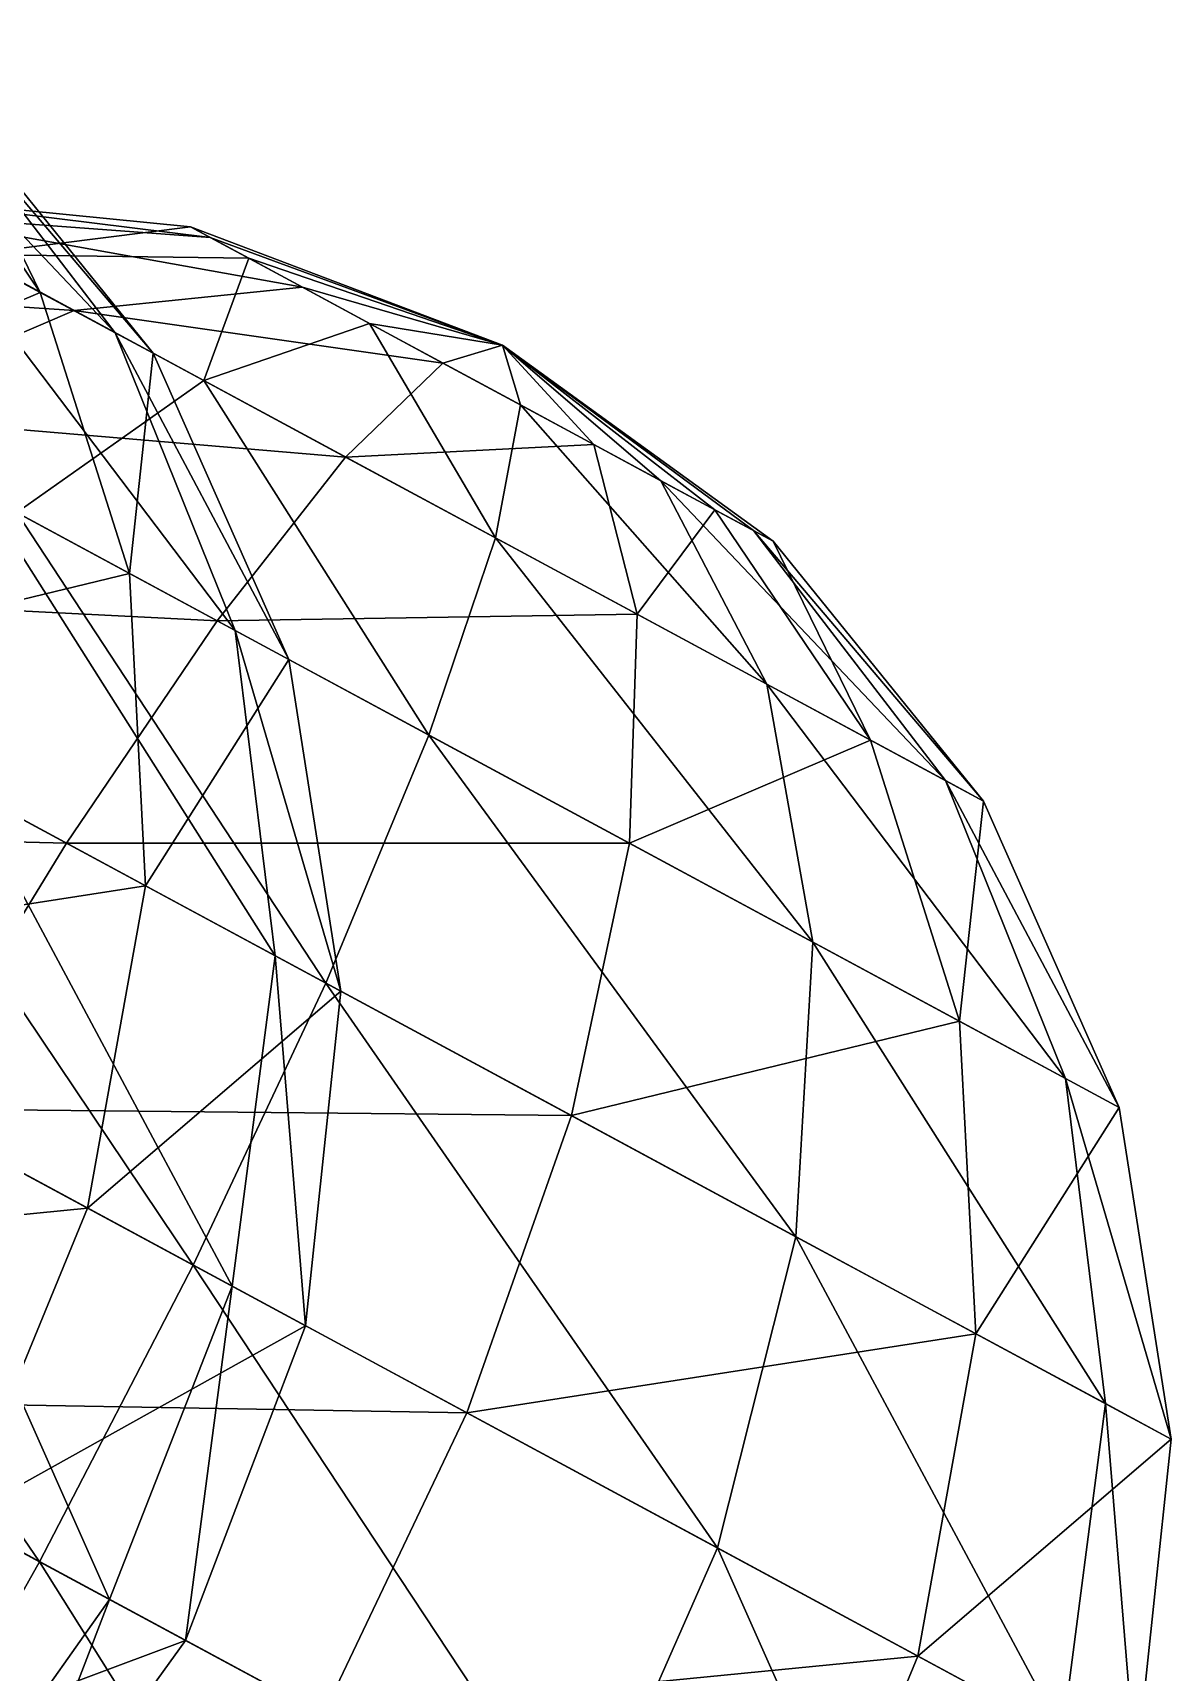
# Model space of a CAD drawing. Header units: metres. Extents: x -386 to 289, y -317 to 299.
# Drawn here: x 141.41 to 167.87, y -45.75 to -7.63 of the extents above; entities that cross this region are included whole.
import ezdxf

# ---------------------------------------------------------------- set-up
doc = ezdxf.new("R2010")
doc.units = ezdxf.units.M

msp = doc.modelspace()

# ---------------------------------------------------------------- linework, layer by layer
for points in [[(136.70891, -7.634634, -350.0429), (139.16875, -12.367336, -344.30844), (143.3215, -14.608044, -350.47467), (143.32161, -14.607944, -350.47458)], [(136.70891, -7.634634, -350.0429), (143.3215, -14.608044, -350.47467), (138.85854, -8.79451, -353.2348), (138.85864, -8.79441, -353.2347)], [(137.95775, -8.308468, -360.9316), (141.5813, -13.669083, -365.34378), (136.15463, -10.741009, -370.06247), (136.15474, -10.740909, -370.06238)], [(139.31564, -9.041151, -357.22034), (141.5813, -13.669083, -365.34378), (137.95775, -8.308468, -360.9316), (137.95786, -8.308368, -360.93152)], [(138.85854, -8.79451, -353.2348), (143.3215, -14.608044, -350.47467), (144.20456, -15.084518, -358.17413), (144.20467, -15.084418, -358.17404)], [(138.85854, -8.79451, -353.2348), (144.20456, -15.084518, -358.17413), (139.31564, -9.041151, -357.22034), (139.31575, -9.041051, -357.22025)], [(139.31564, -9.041151, -357.22034), (144.20456, -15.084518, -358.17413), (141.5813, -13.669083, -365.34378), (141.5814, -13.6689825, -365.3437)], [(141.5813, -13.669083, -365.34378), (135.97662, -16.062256, -375.80582), (136.15463, -10.741009, -370.06247), (136.15474, -10.740909, -370.06238)], [(145.52583, -12.391991, -527.44135), (138.21657, -11.853575, -530.2015), (137.33351, -11.377102, -522.502), (137.33362, -11.377002, -522.5019)], [(145.52583, -12.391991, -527.44135), (137.33351, -11.377102, -522.502), (145.06873, -12.1453495, -523.4558), (145.06883, -12.145249, -523.4557)], [(145.06873, -12.1453495, -523.4558), (137.33351, -11.377102, -522.502), (139.95677, -12.792538, -515.3324), (139.95688, -12.792438, -515.3323)], [(142.36932, -14.094284, -536.36774), (130.89815, -13.32206, -532.57166), (138.21657, -11.853575, -530.2015), (138.21667, -11.853475, -530.20135)], [(147.67546, -13.551867, -530.63324), (142.36932, -14.094284, -536.36774), (138.21657, -11.853575, -530.2015), (138.21667, -11.853475, -530.20135)], [(147.67546, -13.551867, -530.63324), (138.21657, -11.853575, -530.2015), (145.52583, -12.391991, -527.44135), (145.52594, -12.391891, -527.4412)], [(145.06873, -12.1453495, -523.4558), (139.95677, -12.792538, -515.3324), (146.42662, -12.878033, -519.7445), (146.42673, -12.877933, -519.7444)], [(152.32782, -14.900608, -524.4794), (145.52583, -12.391991, -527.44135), (145.06873, -12.1453495, -523.4558), (145.06883, -12.145249, -523.4557)], [(152.32782, -14.900608, -524.4794), (145.06873, -12.1453495, -523.4558), (146.42662, -12.878033, -519.7445), (146.42673, -12.877933, -519.7444)], [(139.16875, -12.367336, -344.30844), (140.23923, -18.36223, -339.38412), (146.1121, -21.531067, -348.1045), (146.11221, -21.530968, -348.1044)], [(139.16875, -12.367336, -344.30844), (146.1121, -21.531067, -348.1045), (143.3215, -14.608044, -350.47467), (143.32161, -14.607944, -350.47458)], [(152.32782, -14.900608, -524.4794), (147.67546, -13.551867, -530.63324), (145.52583, -12.391991, -527.44135), (145.52594, -12.391891, -527.4412)], [(139.95677, -12.792538, -515.3324), (141.03363, -18.790874, -504.8703), (145.38344, -15.720612, -510.61368), (145.38354, -15.720511, -510.6136)], [(146.42662, -12.878033, -519.7445), (139.95677, -12.792538, -515.3324), (145.38344, -15.720612, -510.61368), (145.38354, -15.720511, -510.6136)], [(146.42662, -12.878033, -519.7445), (145.38344, -15.720612, -510.61368), (149.23567, -14.393717, -517.30194), (149.23578, -14.393617, -517.3018)], [(152.32782, -14.900608, -524.4794), (146.42662, -12.878033, -519.7445), (149.23567, -14.393717, -517.30194), (149.23578, -14.393617, -517.3018)], [(142.36932, -14.094284, -536.36774), (136.77103, -16.490898, -541.292), (130.89815, -13.32206, -532.57166), (130.89825, -13.3219595, -532.57153)], [(141.5813, -13.669083, -365.34378), (143.6511, -20.203176, -369.13257), (135.97662, -16.062256, -375.80582), (135.97673, -16.062157, -375.80573)], [(144.20456, -15.084518, -358.17413), (143.6511, -20.203176, -369.13257), (141.5813, -13.669083, -365.34378), (141.5814, -13.6689825, -365.3437)], [(150.94162, -15.31419, -532.1762), (142.36932, -14.094284, -536.36774), (147.67546, -13.551867, -530.63324), (147.67557, -13.551766, -530.6331)], [(152.32782, -14.900608, -524.4794), (150.94162, -15.31419, -532.1762), (147.67546, -13.551867, -530.63324), (147.67557, -13.551766, -530.6331)], [(147.67546, -13.551867, -530.63324), (147.67546, -13.551867, -530.63324), (150.94162, -15.31419, -532.1762), (150.94173, -15.31409, -532.1761)], [(148.67906, -17.49883, -539.34845), (136.77103, -16.490898, -541.292), (142.36932, -14.094284, -536.36774), (142.36943, -14.094184, -536.3676)], [(150.94162, -15.31419, -532.1762), (148.67906, -17.49883, -539.34845), (142.36932, -14.094284, -536.36774), (142.36943, -14.094184, -536.3676)], [(142.36932, -14.094284, -536.36774), (142.36932, -14.094284, -536.36774), (148.67906, -17.49883, -539.34845), (148.67917, -17.498732, -539.3483)], [(149.23567, -14.393717, -517.30194), (145.38344, -15.720612, -510.61368), (152.15945, -19.376753, -509.61026), (152.15956, -19.376654, -509.61017)], [(149.23567, -14.393717, -517.30194), (152.15945, -19.376753, -509.61026), (152.7432, -16.286274, -516.78253), (152.7433, -16.286175, -516.7824)], [(152.32782, -14.900608, -524.4794), (149.23567, -14.393717, -517.30194), (152.7432, -16.286274, -516.78253), (152.7433, -16.286175, -516.7824)], [(143.3215, -14.608044, -350.47467), (146.1121, -21.531067, -348.1045), (147.36095, -22.204903, -358.9932), (147.36105, -22.204803, -358.9931)], [(143.3215, -14.608044, -350.47467), (147.36095, -22.204903, -358.9932), (144.20456, -15.084518, -358.17413), (144.20467, -15.084418, -358.17404)], [(144.20456, -15.084518, -358.17413), (147.36095, -22.204903, -358.9932), (143.6511, -20.203176, -369.13257), (143.6512, -20.203077, -369.13248)], [(152.32782, -14.900608, -524.4794), (154.44914, -17.206747, -531.6568), (150.94162, -15.31419, -532.1762), (150.94173, -15.31409, -532.1761)], [(152.32782, -14.900608, -524.4794), (152.7432, -16.286274, -516.78253), (156.00935, -18.048597, -518.3255), (156.00946, -18.048498, -518.3254)], [(152.32782, -14.900608, -524.4794), (156.00935, -18.048597, -518.3255), (158.15898, -19.208473, -521.5174), (158.15909, -19.208374, -521.5173)], [(152.32782, -14.900608, -524.4794), (158.15898, -19.208473, -521.5174), (158.61609, -19.455114, -525.5029), (158.6162, -19.455015, -525.5028)], [(152.32782, -14.900608, -524.4794), (158.61609, -19.455114, -525.5029), (157.2582, -18.722431, -529.2142), (157.2583, -18.722332, -529.21405)], [(152.32782, -14.900608, -524.4794), (157.2582, -18.722431, -529.2142), (154.44914, -17.206747, -531.6568), (154.44925, -17.206648, -531.6567)], [(154.44914, -17.206747, -531.6568), (148.67906, -17.49883, -539.34845), (150.94162, -15.31419, -532.1762), (150.94173, -15.31409, -532.1761)], [(145.38344, -15.720612, -510.61368), (141.03363, -18.790874, -504.8703), (150.61636, -23.961435, -503.4513), (150.61647, -23.961336, -503.4512)], [(145.38344, -15.720612, -510.61368), (150.61636, -23.961435, -503.4513), (152.15945, -19.376753, -509.61026), (152.15956, -19.376654, -509.61017)], [(143.6511, -20.203176, -369.13257), (134.62682, -22.393887, -380.21286), (135.97662, -16.062256, -375.80582), (135.97673, -16.062157, -375.80573)], [(152.7432, -16.286274, -516.78253), (152.15945, -19.376753, -509.61026), (158.4692, -22.7813, -512.591), (158.4693, -22.7812, -512.5909)], [(152.7432, -16.286274, -516.78253), (158.4692, -22.7813, -512.591), (156.00935, -18.048597, -518.3255), (156.00946, -18.048498, -518.3254)], [(145.69434, -21.305655, -545.50745), (131.26208, -20.578379, -545.07056), (136.77103, -16.490898, -541.292), (136.77113, -16.490799, -541.2919)], [(148.67906, -17.49883, -539.34845), (145.69434, -21.305655, -545.50745), (136.77103, -16.490898, -541.292), (136.77113, -16.490799, -541.2919)], [(136.77103, -16.490898, -541.292), (136.77103, -16.490898, -541.292), (145.69434, -21.305655, -545.50745), (145.69444, -21.305555, -545.5073)], [(155.45508, -21.154972, -538.3451), (145.69434, -21.305655, -545.50745), (148.67906, -17.49883, -539.34845), (148.67917, -17.498732, -539.3483)], [(154.44914, -17.206747, -531.6568), (155.45508, -21.154972, -538.3451), (148.67906, -17.49883, -539.34845), (148.67917, -17.498732, -539.3483)], [(157.2582, -18.722431, -529.2142), (155.45508, -21.154972, -538.3451), (154.44914, -17.206747, -531.6568), (154.44925, -17.206648, -531.6567)], [(156.00935, -18.048597, -518.3255), (158.4692, -22.7813, -512.591), (162.62195, -25.022007, -518.75726), (162.62206, -25.021908, -518.75714)], [(156.00935, -18.048597, -518.3255), (162.62195, -25.022007, -518.75726), (158.15898, -19.208473, -521.5174), (158.15909, -19.208374, -521.5173)], [(140.23923, -18.36223, -339.38412), (139.84741, -25.21077, -335.6056), (147.0402, -29.091787, -346.2858), (147.04031, -29.091688, -346.2857)], [(140.23923, -18.36223, -339.38412), (147.0402, -29.091787, -346.2858), (146.1121, -21.531067, -348.1045), (146.11221, -21.530968, -348.1044)], [(141.03363, -18.790874, -504.8703), (136.48268, -23.395264, -500.4633), (148.21909, -29.727882, -498.72534), (148.2192, -29.727783, -498.72525)], [(141.03363, -18.790874, -504.8703), (148.21909, -29.727882, -498.72534), (150.61636, -23.961435, -503.4513), (150.61647, -23.961336, -503.4512)], [(157.2582, -18.722431, -529.2142), (160.88174, -24.083046, -533.62634), (155.45508, -21.154972, -538.3451), (155.45518, -21.154873, -538.345)], [(158.61609, -19.455114, -525.5029), (160.88174, -24.083046, -533.62634), (157.2582, -18.722431, -529.2142), (157.2583, -18.722332, -529.21405)], [(152.15945, -19.376753, -509.61026), (150.61636, -23.961435, -503.4513), (159.53967, -28.776194, -507.66672), (159.53978, -28.776094, -507.66663)], [(152.15945, -19.376753, -509.61026), (159.53967, -28.776194, -507.66672), (158.4692, -22.7813, -512.591), (158.4693, -22.7812, -512.5909)], [(158.15898, -19.208473, -521.5174), (162.62195, -25.022007, -518.75726), (163.505, -25.498482, -526.4567), (163.50511, -25.498383, -526.4566)], [(158.15898, -19.208473, -521.5174), (163.505, -25.498482, -526.4567), (158.61609, -19.455114, -525.5029), (158.6162, -19.455015, -525.5028)], [(158.61609, -19.455114, -525.5029), (163.505, -25.498482, -526.4567), (160.88174, -24.083046, -533.62634), (160.88185, -24.082947, -533.6262)], [(142.19086, -26.475227, -550.2334), (126.21791, -26.078178, -547.44586), (131.26208, -20.578379, -545.07056), (131.26219, -20.57828, -545.07043)], [(145.69434, -21.305655, -545.50745), (142.19086, -26.475227, -550.2334), (131.26208, -20.578379, -545.07056), (131.26219, -20.57828, -545.07043)], [(131.26208, -20.578379, -545.07056), (131.26208, -20.578379, -545.07056), (142.19086, -26.475227, -550.2334), (142.19096, -26.475128, -550.2333)], [(143.6511, -20.203176, -369.13257), (144.0261, -27.465458, -372.03983), (134.62682, -22.393887, -380.21286), (134.62692, -22.393787, -380.21277)], [(147.36095, -22.204903, -358.9932), (144.0261, -27.465458, -372.03983), (143.6511, -20.203176, -369.13257), (143.6512, -20.203077, -369.13248)], [(155.27707, -26.47622, -544.08844), (142.19086, -26.475227, -550.2334), (145.69434, -21.305655, -545.50745), (145.69444, -21.305555, -545.5073)], [(155.45508, -21.154972, -538.3451), (155.27707, -26.47622, -544.08844), (145.69434, -21.305655, -545.50745), (145.69444, -21.305555, -545.5073)], [(160.88174, -24.083046, -533.62634), (155.27707, -26.47622, -544.08844), (155.45508, -21.154972, -538.3451), (155.45518, -21.154873, -538.345)], [(146.1121, -21.531067, -348.1045), (147.0402, -29.091787, -346.2858), (148.5697, -29.91706, -359.62167), (148.56981, -29.916962, -359.62158)], [(146.1121, -21.531067, -348.1045), (148.5697, -29.91706, -359.62167), (147.36095, -22.204903, -358.9932), (147.36105, -22.204803, -358.9931)], [(144.0261, -27.465458, -372.03983), (132.19719, -29.304417, -382.98325), (134.62682, -22.393887, -380.21286), (134.62692, -22.393787, -380.21277)], [(147.36095, -22.204903, -358.9932), (148.5697, -29.91706, -359.62167), (144.0261, -27.465458, -372.03983), (144.0262, -27.465359, -372.03973)], [(158.4692, -22.7813, -512.591), (159.53967, -28.776194, -507.66672), (165.41255, -31.94503, -516.3871), (165.41266, -31.944931, -516.38696)], [(158.4692, -22.7813, -512.591), (165.41255, -31.94503, -516.3871), (162.62195, -25.022007, -518.75726), (162.62206, -25.021908, -518.75714)], [(136.48268, -23.395264, -500.4633), (132.04074, -29.220005, -497.6929), (145.13098, -36.283123, -495.7545), (145.13109, -36.283024, -495.7544)], [(136.48268, -23.395264, -500.4633), (145.13098, -36.283123, -495.7545), (148.21909, -29.727882, -498.72534), (148.2192, -29.727783, -498.72525)], [(150.61636, -23.961435, -503.4513), (148.21909, -29.727882, -498.72534), (159.14786, -35.624733, -503.88818), (159.14796, -35.624634, -503.8881)], [(150.61636, -23.961435, -503.4513), (159.14786, -35.624733, -503.88818), (159.53967, -28.776194, -507.66672), (159.53978, -28.776094, -507.66663)], [(160.88174, -24.083046, -533.62634), (162.95154, -30.61714, -537.41516), (155.27707, -26.47622, -544.08844), (155.27718, -26.47612, -544.0883)], [(163.505, -25.498482, -526.4567), (162.95154, -30.61714, -537.41516), (160.88174, -24.083046, -533.62634), (160.88185, -24.082947, -533.6262)], [(162.62195, -25.022007, -518.75726), (165.41255, -31.94503, -516.3871), (166.66139, -32.618866, -527.27576), (166.6615, -32.618767, -527.27563)], [(162.62195, -25.022007, -518.75726), (166.66139, -32.618866, -527.27576), (163.505, -25.498482, -526.4567), (163.50511, -25.498383, -526.4566)], [(139.84741, -25.21077, -335.6056), (138.02, -32.446243, -333.2303), (146.04251, -36.774956, -345.14252), (146.04262, -36.774857, -345.14243)], [(139.84741, -25.21077, -335.6056), (146.04251, -36.774956, -345.14252), (147.0402, -29.091787, -346.2858), (147.04031, -29.091688, -346.2857)], [(163.505, -25.498482, -526.4567), (166.66139, -32.618866, -527.27576), (162.95154, -30.61714, -537.41516), (162.95164, -30.61704, -537.41504)], [(142.19086, -26.475227, -550.2334), (138.40738, -32.655262, -553.2043), (126.21791, -26.078178, -547.44586), (126.21801, -26.07808, -547.44574)], [(153.92726, -32.80785, -548.4955), (138.40738, -32.655262, -553.2043), (142.19086, -26.475227, -550.2334), (142.19096, -26.475128, -550.2333)], [(155.27707, -26.47622, -544.08844), (153.92726, -32.80785, -548.4955), (142.19086, -26.475227, -550.2334), (142.19096, -26.475128, -550.2333)], [(162.95154, -30.61714, -537.41516), (153.92726, -32.80785, -548.4955), (155.27707, -26.47622, -544.08844), (155.27718, -26.47612, -544.0883)], [(144.0261, -27.465458, -372.03983), (142.68071, -34.96102, -373.8674), (132.19719, -29.304417, -382.98325), (132.1973, -29.304317, -382.98315)], [(148.5697, -29.91706, -359.62167), (142.68071, -34.96102, -373.8674), (144.0261, -27.465458, -372.03983), (144.0262, -27.465359, -372.03973)], [(159.53967, -28.776194, -507.66672), (159.14786, -35.624733, -503.88818), (166.34065, -39.50575, -514.56836), (166.34076, -39.50565, -514.56824)], [(159.53967, -28.776194, -507.66672), (166.34065, -39.50575, -514.56836), (165.41255, -31.94503, -516.3871), (165.41266, -31.944931, -516.38696)], [(132.04074, -29.220005, -497.6929), (128.0105, -35.868145, -496.748), (141.56253, -43.180428, -494.74118), (141.56264, -43.18033, -494.7411)], [(142.68071, -34.96102, -373.8674), (128.85332, -36.322903, -383.92816), (132.19719, -29.304417, -382.98325), (132.1973, -29.304317, -382.98315)], [(132.04074, -29.220005, -497.6929), (141.56253, -43.180428, -494.74118), (145.13098, -36.283123, -495.7545), (145.13109, -36.283024, -495.7544)], [(147.0402, -29.091787, -346.2858), (146.04251, -36.774956, -345.14252), (147.74846, -37.69543, -360.01675), (147.74857, -37.69533, -360.01666)], [(147.0402, -29.091787, -346.2858), (147.74846, -37.69543, -360.01675), (148.5697, -29.91706, -359.62167), (148.56981, -29.916962, -359.62158)], [(148.21909, -29.727882, -498.72534), (145.13098, -36.283123, -495.7545), (157.32045, -42.860207, -501.51288), (157.32056, -42.860107, -501.5128)], [(148.21909, -29.727882, -498.72534), (157.32045, -42.860207, -501.51288), (159.14786, -35.624733, -503.88818), (159.14796, -35.624634, -503.8881)], [(148.5697, -29.91706, -359.62167), (147.74846, -37.69543, -360.01675), (142.68071, -34.96102, -373.8674), (142.68082, -34.960922, -373.8673)], [(162.95154, -30.61714, -537.41516), (163.32654, -37.87942, -540.32245), (153.92726, -32.80785, -548.4955), (153.92737, -32.80775, -548.49536)], [(166.66139, -32.618866, -527.27576), (163.32654, -37.87942, -540.32245), (162.95154, -30.61714, -537.41516), (162.95164, -30.61704, -537.41504)], [(165.41255, -31.94503, -516.3871), (166.34065, -39.50575, -514.56836), (167.87015, -40.331024, -527.90424), (167.87025, -40.330925, -527.9041)], [(165.41255, -31.94503, -516.3871), (167.87015, -40.331024, -527.90424), (166.66139, -32.618866, -527.27576), (166.6615, -32.618767, -527.27563)], [(151.49763, -39.71838, -551.2658), (134.60173, -39.424583, -554.2176), (138.40738, -32.655262, -553.2043), (138.40749, -32.655163, -553.20416)], [(138.02, -32.446243, -333.2303), (134.88155, -39.575558, -332.4201), (143.18706, -44.056973, -344.75256), (143.18716, -44.056873, -344.75247)], [(138.02, -32.446243, -333.2303), (143.18706, -44.056973, -344.75256), (146.04251, -36.774956, -345.14252), (146.04262, -36.774857, -345.14243)], [(153.92726, -32.80785, -548.4955), (151.49763, -39.71838, -551.2658), (138.40738, -32.655262, -553.2043), (138.40749, -32.655163, -553.20416)], [(166.66139, -32.618866, -527.27576), (167.87015, -40.331024, -527.90424), (163.32654, -37.87942, -540.32245), (163.32664, -37.879322, -540.3223)], [(163.32654, -37.87942, -540.32245), (151.49763, -39.71838, -551.2658), (153.92726, -32.80785, -548.4955), (153.92737, -32.80775, -548.49536)], [(142.68071, -34.96102, -373.8674), (139.70665, -42.17905, -374.49075), (128.85332, -36.322903, -383.92816), (128.85342, -36.322803, -383.92807)], [(147.74846, -37.69543, -360.01675), (139.70665, -42.17905, -374.49075), (142.68071, -34.96102, -373.8674), (142.68082, -34.960922, -373.8673)], [(159.14786, -35.624733, -503.88818), (157.32045, -42.860207, -501.51288), (165.34296, -47.18892, -513.4251), (165.34306, -47.18882, -513.425)], [(159.14786, -35.624733, -503.88818), (165.34296, -47.18892, -513.4251), (166.34065, -39.50575, -514.56836), (166.34076, -39.50565, -514.56824)], [(128.0105, -35.868145, -496.748), (137.75687, -49.949753, -495.7545), (141.56253, -43.180428, -494.74118), (141.56264, -43.18033, -494.7411)], [(145.13098, -36.283123, -495.7545), (141.56253, -43.180428, -494.74118), (154.18199, -49.98952, -500.7027), (154.1821, -49.98942, -500.7026)], [(145.13098, -36.283123, -495.7545), (154.18199, -49.98952, -500.7027), (157.32045, -42.860207, -501.51288), (157.32056, -42.860107, -501.5128)], [(146.04251, -36.774956, -345.14252), (143.18706, -44.056973, -344.75256), (144.95317, -45.00992, -360.1515), (144.95328, -45.00982, -360.1514)], [(146.04251, -36.774956, -345.14252), (144.95317, -45.00992, -360.1515), (147.74846, -37.69543, -360.01675), (147.74857, -37.69533, -360.01666)], [(147.74846, -37.69543, -360.01675), (144.95317, -45.00992, -360.1515), (139.70665, -42.17905, -374.49075), (139.70676, -42.17895, -374.49066)], [(163.32654, -37.87942, -540.32245), (161.98116, -45.374985, -542.15), (151.49763, -39.71838, -551.2658), (151.49774, -39.71828, -551.2657)], [(167.87015, -40.331024, -527.90424), (161.98116, -45.374985, -542.15), (163.32654, -37.87942, -540.32245), (163.32664, -37.879322, -540.3223)], [(148.15376, -46.736866, -552.21075), (131.03326, -46.321888, -553.2043), (134.60173, -39.424583, -554.2176), (134.60184, -39.424484, -554.21747)], [(151.49763, -39.71838, -551.2658), (148.15376, -46.736866, -552.21075), (134.60173, -39.424583, -554.2176), (134.60184, -39.424484, -554.21747)], [(134.88155, -39.575558, -332.4201), (138.6684, -50.44158, -345.14252), (143.18706, -44.056973, -344.75256), (143.18716, -44.056873, -344.75247)], [(166.34065, -39.50575, -514.56836), (165.34296, -47.18892, -513.4251), (167.0489, -48.109394, -528.2993), (167.04901, -48.109295, -528.2992)], [(166.34065, -39.50575, -514.56836), (167.0489, -48.109394, -528.2993), (167.87015, -40.331024, -527.90424), (167.87025, -40.330925, -527.9041)], [(161.98116, -45.374985, -542.15), (148.15376, -46.736866, -552.21075), (151.49763, -39.71838, -551.2658), (151.49774, -39.71828, -551.2657)], [(167.87015, -40.331024, -527.90424), (167.0489, -48.109394, -528.2993), (161.98116, -45.374985, -542.15), (161.98126, -45.374886, -542.1499)], [(144.95317, -45.00992, -360.1515), (135.3066, -48.627647, -373.8674), (139.70665, -42.17905, -374.49075), (139.70676, -42.17895, -374.49066)], [(157.32045, -42.860207, -501.51288), (154.18199, -49.98952, -500.7027), (162.4875, -54.470936, -513.03516), (162.48761, -54.470837, -513.03503)], [(157.32045, -42.860207, -501.51288), (162.4875, -54.470936, -513.03516), (165.34296, -47.18892, -513.4251), (165.34306, -47.18882, -513.425)], [(141.56253, -43.180428, -494.74118), (137.75687, -49.949753, -495.7545), (149.94633, -56.526833, -501.51288), (149.94644, -56.526733, -501.5128)], [(141.56253, -43.180428, -494.74118), (149.94633, -56.526833, -501.51288), (154.18199, -49.98952, -500.7027), (154.1821, -49.98942, -500.7026)], [(143.18706, -44.056973, -344.75256), (138.6684, -50.44158, -345.14252), (140.37434, -51.362057, -360.01675), (140.37445, -51.361958, -360.01666)], [(143.18706, -44.056973, -344.75256), (140.37434, -51.362057, -360.01675), (144.95317, -45.00992, -360.1515), (144.95328, -45.00982, -360.1514)], [(144.95317, -45.00992, -360.1515), (140.37434, -51.362057, -360.01675), (135.3066, -48.627647, -373.8674), (135.3067, -48.62755, -373.8673)], [(161.98116, -45.374985, -542.15), (159.0071, -52.593014, -542.7734), (148.15376, -46.736866, -552.21075), (148.15387, -46.736767, -552.21063)], [(167.0489, -48.109394, -528.2993), (159.0071, -52.593014, -542.7734), (161.98116, -45.374985, -542.15), (161.98126, -45.374886, -542.1499)]]:
    msp.add_3dface(points)

doc.saveas('drawing.dxf')
